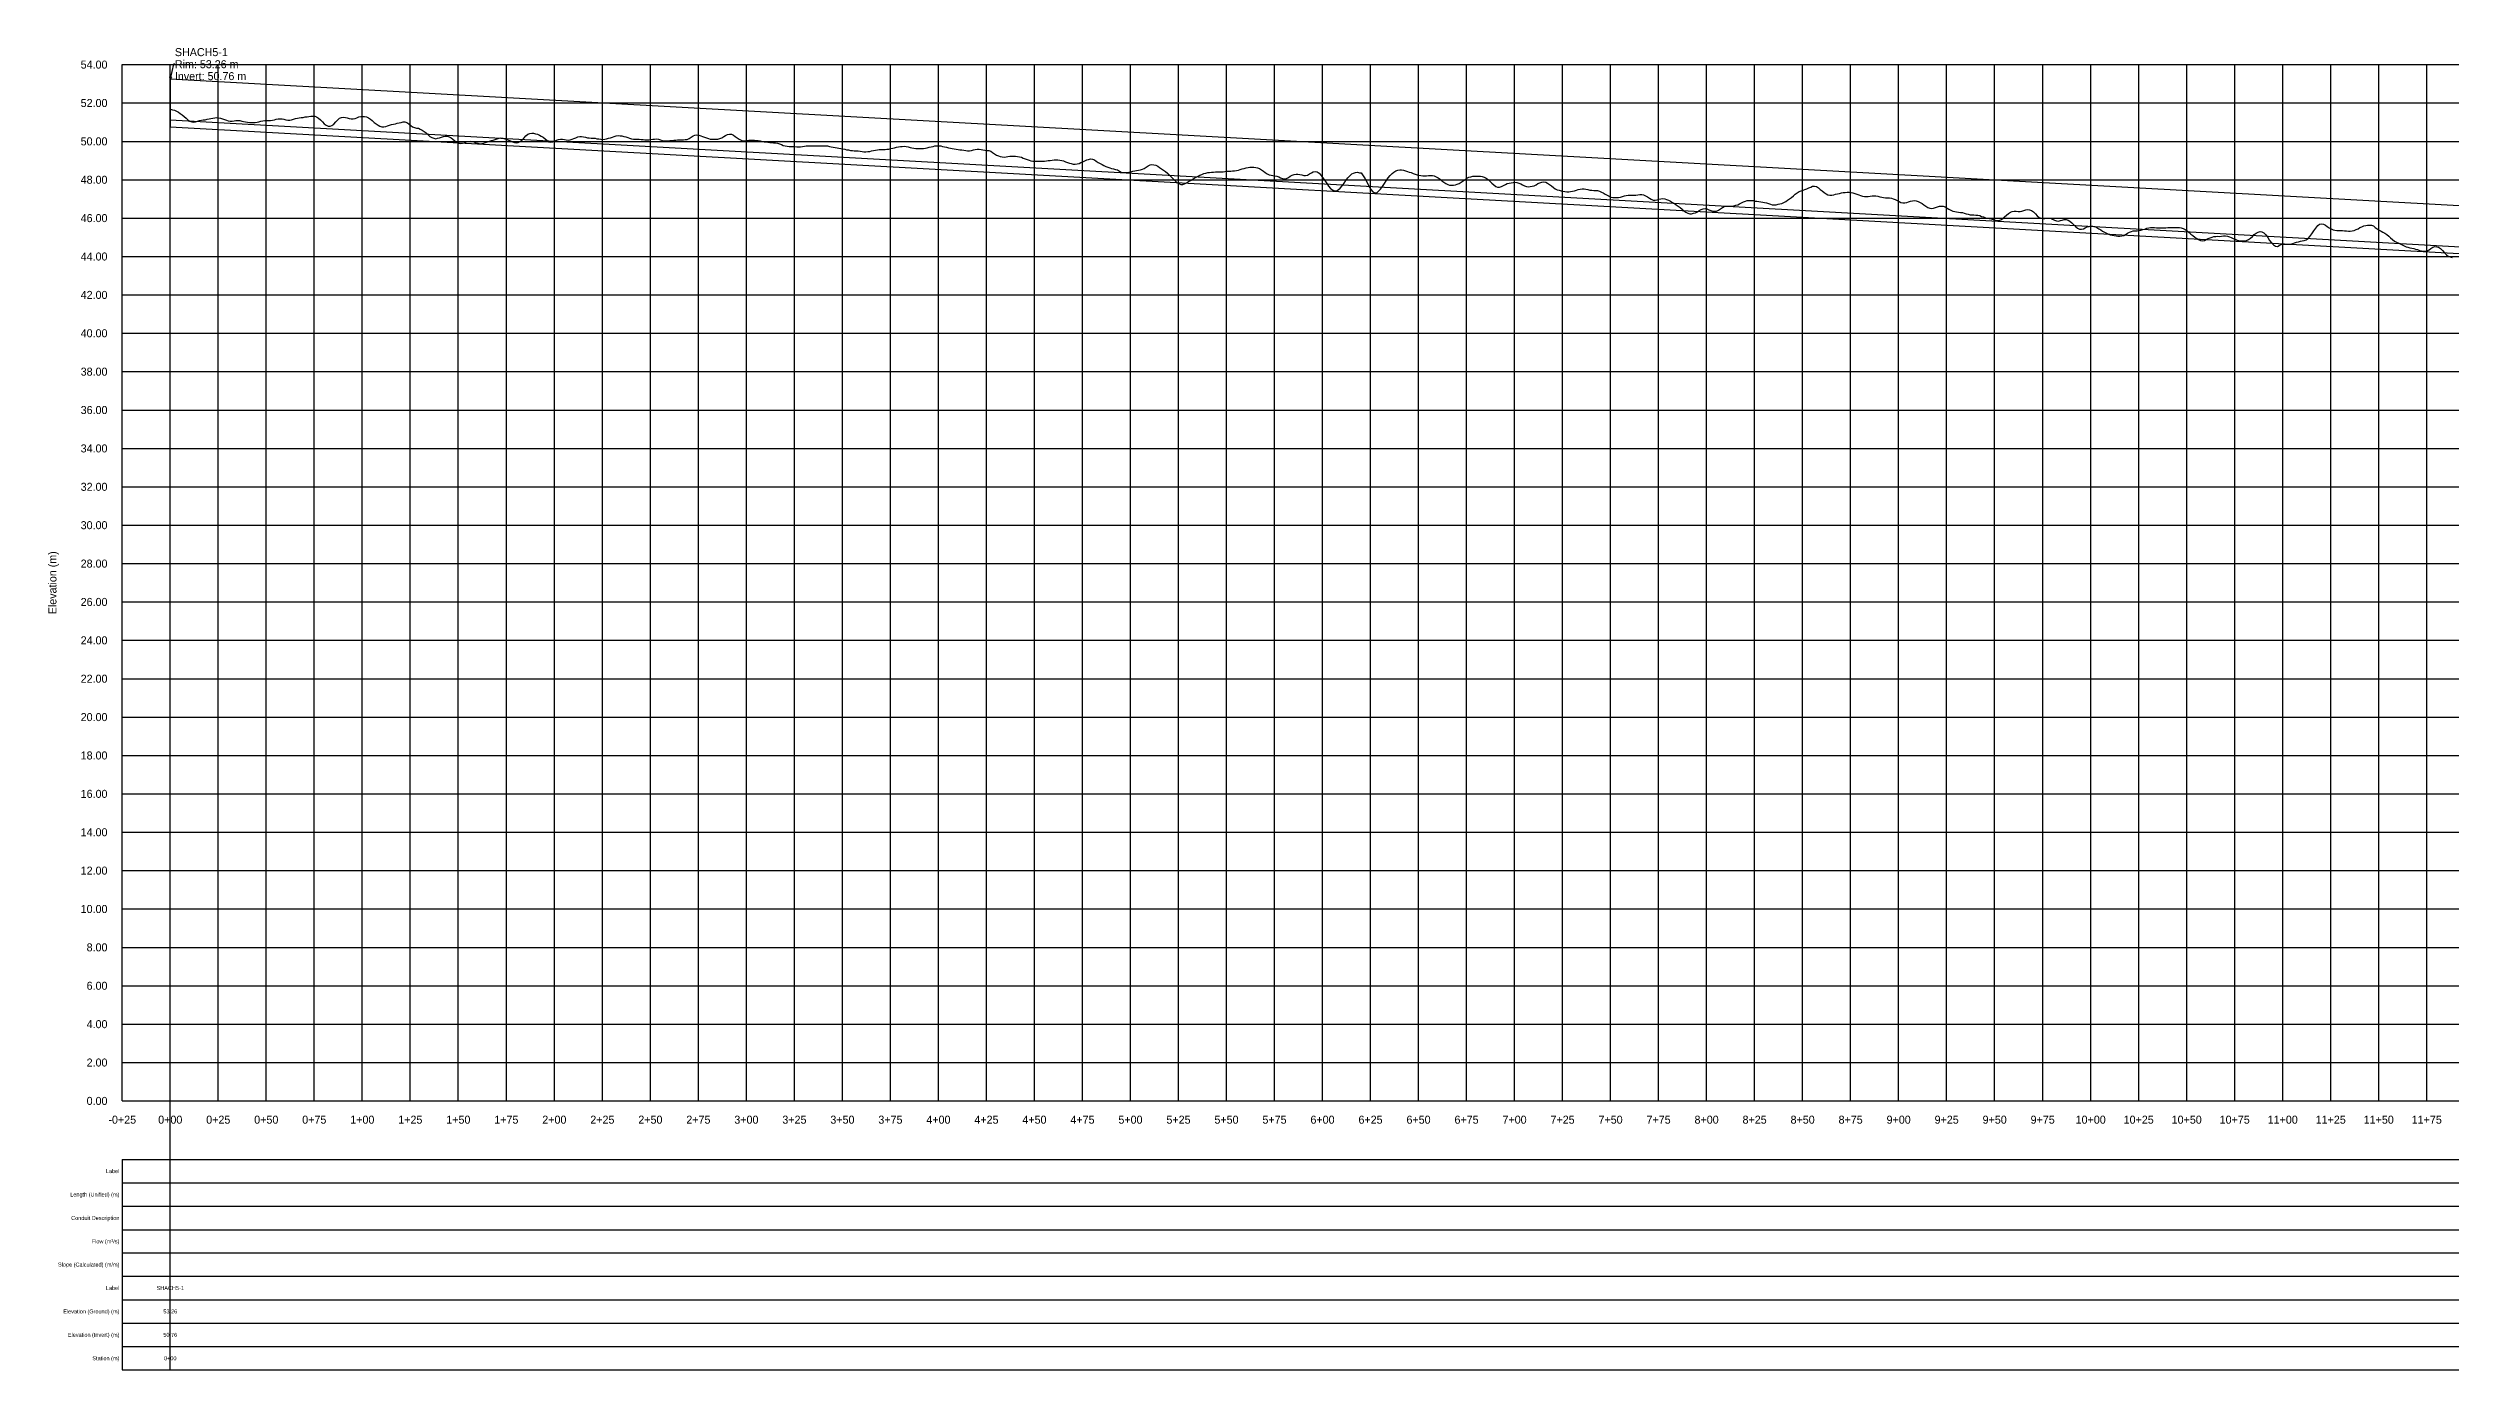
# Model space of a CAD drawing. Extents: x -64 to 9953, y -140 to 549.
# Drawn here: x -64 to 1188, y -140 to 549 of the extents above; entities that cross this region are included whole.
import ezdxf
from ezdxf.enums import TextEntityAlignment as Align

# ---------------------------------------------------------------- set-up
doc = ezdxf.new("R2010")
doc.units = 0
for name, color, linetype in [('Annotation', 7, 'Continuous'), ('Annotation_Table', 254, 'Continuous'), ('Crown', 7, 'Continuous'), ('Grid', 254, 'Continuous'), ('Grid_Text', 7, 'Continuous'), ('Ground_Elevation', 3, 'Continuous'), ('Hydraulic_Grade', 5, 'Continuous'), ('Invert', 7, 'Continuous'), ('Structure', 7, 'Continuous')]:
    doc.layers.add(name, color=color, linetype=linetype)

msp = doc.modelspace()

# ---------------------------------------------------------------- linework, layer by layer
at = {"layer": 'Annotation', "color": 0}
msp.add_lwpolyline([(2.4, 540.2), (1.7, 540.2), (0, 532.6)], dxfattribs=at)
msp.add_lwpolyline([(0, 532.6), (-0.2, 533.6), (0.6, 533.4)], close=True, dxfattribs=at)
at = {"layer": 'Annotation_Table', "color": 254}
for points in [[(0, -140.2), (0, 540)], [(-25, -30.5), (9925, -30.5)], [(-25, -30.5), (-25, -140.2)], [(-25, -42.7), (9925, -42.7)], [(-25, -54.9), (9925, -54.9)], [(-25, -67.1), (9925, -67.1)], [(-25, -79.2), (9925, -79.2)], [(-25, -91.4), (9925, -91.4)], [(-25, -103.6), (9925, -103.6)], [(-25, -115.8), (9925, -115.8)], [(-25, -128), (9925, -128)], [(-25, -140.2), (9925, -140.2)]]:
    msp.add_lwpolyline(points, dxfattribs=at)
at = {"layer": 'Crown', "color": 0}
for points in [[(0, 532.6), (0, 532.6)], [(0, 532.6), (4767.6, 268.5)]]:
    msp.add_lwpolyline(points, dxfattribs=at)
at = {"layer": 'Grid', "color": 254}
for points in [[(-25, 540), (9925, 540)], [(-25, 0), (-25, 540)], [(0, 0), (0, 540)], [(25, 0), (25, 540)], [(50, 0), (50, 540)], [(75, 0), (75, 540)], [(100, 0), (100, 540)], [(125, 0), (125, 540)], [(150, 0), (150, 540)], [(175, 0), (175, 540)], [(200, 0), (200, 540)], [(225, 0), (225, 540)], [(250, 0), (250, 540)], [(275, 0), (275, 540)], [(300, 0), (300, 540)], [(325, 0), (325, 540)], [(350, 0), (350, 540)], [(375, 0), (375, 540)], [(400, 0), (400, 540)], [(425, 0), (425, 540)], [(450, 0), (450, 540)], [(475, 0), (475, 540)], [(500, 0), (500, 540)], [(525, 0), (525, 540)], [(550, 0), (550, 540)], [(575, 0), (575, 540)], [(600, 0), (600, 540)], [(625, 0), (625, 540)], [(650, 0), (650, 540)], [(675, 0), (675, 540)], [(700, 0), (700, 540)], [(725, 0), (725, 540)], [(750, 0), (750, 540)], [(775, 0), (775, 540)], [(800, 0), (800, 540)], [(825, 0), (825, 540)], [(850, 0), (850, 540)], [(875, 0), (875, 540)], [(900, 0), (900, 540)], [(925, 0), (925, 540)], [(950, 0), (950, 540)], [(975, 0), (975, 540)], [(1000, 0), (1000, 540)], [(1025, 0), (1025, 540)], [(1050, 0), (1050, 540)], [(1075, 0), (1075, 540)], [(1100, 0), (1100, 540)], [(1125, 0), (1125, 540)], [(1150, 0), (1150, 540)], [(1175, 0), (1175, 540)], [(-25, 520), (9925, 520)], [(-25, 500), (9925, 500)], [(-25, 480), (9925, 480)], [(-25, 460), (9925, 460)], [(-25, 440), (9925, 440)], [(-25, 420), (9925, 420)], [(-25, 400), (9925, 400)], [(-25, 380), (9925, 380)], [(-25, 360), (9925, 360)], [(-25, 340), (9925, 340)], [(-25, 320), (9925, 320)], [(-25, 300), (9925, 300)], [(-25, 280), (9925, 280)], [(-25, 260), (9925, 260)], [(-25, 240), (9925, 240)], [(-25, 220), (9925, 220)], [(-25, 200), (9925, 200)], [(-25, 180), (9925, 180)], [(-25, 160), (9925, 160)], [(-25, 140), (9925, 140)], [(-25, 120), (9925, 120)], [(-25, 100), (9925, 100)], [(-25, 80), (9925, 80)], [(-25, 60), (9925, 60)], [(-25, 40), (9925, 40)], [(-25, 20), (9925, 20)], [(-25, 0), (9925, 0)]]:
    msp.add_lwpolyline(points, dxfattribs=at)
at = {"layer": 'Ground_Elevation', "color": 3}
msp.add_lwpolyline([(0.2, 516.7), (1.2, 516.5), (2.2, 516.2), (3.2, 515.8), (4.2, 515.2), (5.2, 514.6), (6.2, 513.8), (7.2, 512.9), (8.2, 512), (9.2, 511.2), (10.2, 510.5), (11.2, 510.1), (12.2, 510), (13.2, 510.2), (14.2, 510.5), (15.2, 510.8), (16.2, 511), (17.2, 511.2), (18.2, 511.3), (19.2, 511.5), (20.2, 511.7), (21.2, 511.9), (22.2, 512.1), (23.2, 512.3), (24.2, 512.4), (25.2, 512.3), (26.2, 512.1), (27.2, 511.8), (28.2, 511.4), (29.2, 511), (30.2, 510.7), (31.2, 510.5), (32.2, 510.6), (33.2, 510.7), (34.2, 510.9), (35.2, 510.9), (36.2, 510.9), (37.2, 510.6), (38.2, 510.4), (39.2, 510.2), (40.2, 510), (41.2, 509.9), (42.2, 509.8), (43.2, 509.8), (44.2, 509.8), (45.2, 510), (46.2, 510.2), (47.2, 510.5), (48.2, 510.7), (49.2, 510.8), (50.2, 510.8), (51.2, 510.8), (52.2, 510.9), (53.2, 511.1), (54.2, 511.3), (55.2, 511.6), (56.2, 511.7), (57.2, 511.8), (58.2, 511.7), (59.2, 511.5), (60.2, 511.3), (61.2, 511.1), (62.2, 511.1), (63.2, 511.3), (64.2, 511.6), (65.2, 511.9), (66.2, 512.1), (67.2, 512.2), (68.2, 512.4), (69.2, 512.5), (70.2, 512.7), (71.2, 512.8), (72.2, 513), (73.2, 513.2), (74.2, 513.2), (75.2, 513.1), (76.2, 512.7), (77.2, 512.1), (78.2, 511.2), (79.2, 510.2), (80.2, 509.2), (81.2, 508.4), (82.2, 508), (83.2, 507.9), (84.2, 508.2), (85.2, 509), (86.2, 510.1), (87.2, 511.2), (88.2, 512), (89.2, 512.5), (90.2, 512.6), (91.2, 512.5), (92.2, 512.2), (93.2, 511.9), (94.2, 511.7), (95.2, 511.7), (96.2, 511.9), (97.2, 512.3), (98.2, 512.7), (99.2, 512.9), (100.2, 513), (101.2, 512.9), (102.2, 512.7), (103.2, 512.3), (104.2, 511.6), (105.2, 510.8), (106.2, 509.9), (107.2, 509.2), (108.2, 508.5), (109.2, 507.9), (110.2, 507.6), (111.2, 507.6), (112.2, 507.8), (113.2, 508.1), (114.2, 508.4), (115.2, 508.7), (116.2, 509), (117.2, 509.2), (118.2, 509.4), (119.2, 509.6), (120.2, 509.9), (121.2, 510.1), (122.2, 510.1), (123.2, 509.8), (124.2, 509.1), (125.2, 508.3), (126.2, 507.6), (127.2, 507.2), (128.2, 506.9), (129.2, 506.8), (130.2, 506.4), (131.2, 505.9), (132.2, 505.2), (133.2, 504.4), (134.2, 503.5), (135.2, 502.6), (136.2, 502), (137.2, 501.6), (138.2, 501.4), (139.2, 501.6), (140.2, 501.8), (141.2, 502.2), (142.2, 502.5), (143.2, 502.7), (144.2, 502.7), (145.2, 502.4), (146.2, 501.8), (147.2, 501.1), (148.2, 500.3), (149.2, 499.6), (150.2, 499.1), (151.2, 498.8), (152.2, 499), (153.2, 499.3), (154.2, 499.7), (155.2, 499.9), (156.2, 500.1), (157.2, 500), (158.2, 499.7), (159.2, 499.3), (160.2, 499), (161.2, 498.7), (162.2, 498.8), (163.2, 499), (164.2, 499.4), (165.2, 499.8), (166.2, 500.1), (167.2, 500.4), (168.2, 500.7), (169.2, 501), (170.2, 501.4), (171.2, 501.7), (172.2, 501.8), (173.2, 501.6), (174.2, 501.4), (175.2, 501), (176.2, 500.7), (177.2, 500.3), (178.2, 499.8), (179.2, 499.4), (180.2, 499.2), (181.2, 499.4), (182.2, 499.9), (183.2, 500.8), (184.2, 501.8), (185.2, 502.9), (186.2, 503.7), (187.2, 504.1), (188.2, 504.2), (189.2, 504.2), (190.2, 504), (191.2, 503.8), (192.2, 503.3), (193.2, 502.7), (194.2, 502.1), (195.2, 501.3), (196.2, 500.5), (197.2, 499.8), (198.2, 499.6), (199.2, 499.7), (200.2, 500.1), (201.2, 500.6), (202.2, 501), (203.2, 501.2), (204.2, 501.2), (205.2, 501), (206.2, 500.8), (207.2, 500.7), (208.2, 500.8), (209.2, 501.1), (210.2, 501.5), (211.2, 501.9), (212.2, 502.4), (213.2, 502.6), (214.2, 502.6), (215.2, 502.4), (216.2, 502.1), (217.2, 501.9), (218.2, 501.8), (219.2, 501.7), (220.2, 501.7), (221.2, 501.6), (222.2, 501.4), (223.2, 501.3), (224.2, 501.1), (225.2, 501), (226.2, 501.1), (227.2, 501.3), (228.2, 501.6), (229.2, 501.9), (230.2, 502.2), (231.2, 502.6), (232.2, 502.8), (233.2, 503), (234.2, 502.9), (235.2, 502.8), (236.2, 502.6), (237.2, 502.4), (238.2, 502), (239.2, 501.7), (240.2, 501.4), (241.2, 501.2), (242.2, 501.2), (243.2, 501.1), (244.2, 501.1), (245.2, 501), (246.2, 500.9), (247.2, 500.8), (248.2, 500.8), (249.2, 500.8), (250.2, 500.9), (251.2, 501.1), (252.2, 501.2), (253.2, 501.3), (254.2, 501.1), (255.2, 500.8), (256.2, 500.5), (257.2, 500.2), (258.2, 500.2), (259.2, 500.2), (260.2, 500.4), (261.2, 500.5), (262.2, 500.6), (263.2, 500.7), (264.2, 500.8), (265.2, 500.8), (266.2, 500.8), (267.2, 500.8), (268.2, 500.9), (269.2, 501), (270.2, 501.5), (271.2, 502.1), (272.2, 502.8), (273.2, 503.2), (274.2, 503.4), (275.2, 503.3), (276.2, 502.9), (277.2, 502.5), (278.2, 502.1), (279.2, 501.8), (280.2, 501.5), (281.2, 501.2), (282.2, 501.1), (283.2, 501.1), (284.2, 501.2), (285.2, 501.2), (286.2, 501.5), (287.2, 501.9), (288.2, 502.5), (289.2, 503.1), (290.2, 503.5), (291.2, 503.8), (292.2, 503.7), (293.2, 503.2), (294.2, 502.5), (295.2, 501.8), (296.2, 501.1), (297.2, 500.6), (298.2, 500.3), (299.2, 500.3), (300.2, 500.5), (301.2, 500.7), (302.2, 500.7), (303.2, 500.7), (304.2, 500.6), (305.2, 500.5), (306.2, 500.4), (307.2, 500.2), (308.2, 500), (309.2, 499.8), (310.2, 499.7), (311.2, 499.5), (312.2, 499.4), (313.2, 499.4), (314.2, 499.3), (315.2, 499.3), (316.2, 499.1), (317.2, 498.7), (318.2, 498.3), (319.2, 497.9), (320.2, 497.6), (321.2, 497.5), (322.2, 497.3), (323.2, 497.3), (324.2, 497.3), (325.2, 497.3), (326.2, 497.2), (327.2, 497.2), (328.2, 497.2), (329.2, 497.3), (330.2, 497.5), (331.2, 497.6), (332.2, 497.6), (333.2, 497.6), (334.2, 497.6), (335.2, 497.6), (336.2, 497.7), (337.2, 497.7), (338.2, 497.7), (339.2, 497.7), (340.2, 497.7), (341.2, 497.6), (342.2, 497.6), (343.2, 497.4), (344.2, 497.2), (345.2, 497), (346.2, 496.8), (347.2, 496.7), (348.2, 496.5), (349.2, 496.3), (350.2, 496.1), (351.2, 495.9), (352.2, 495.6), (353.2, 495.5), (354.2, 495.3), (355.2, 495.2), (356.2, 495.1), (357.2, 495.1), (358.2, 495), (359.2, 494.9), (360.2, 494.7), (361.2, 494.6), (362.2, 494.6), (363.2, 494.7), (364.2, 494.8), (365.2, 495), (366.2, 495.2), (367.2, 495.4), (368.2, 495.6), (369.2, 495.7), (370.2, 495.8), (371.2, 495.8), (372.2, 495.8), (373.2, 495.9), (374.2, 496), (375.2, 496.2), (376.2, 496.4), (377.2, 496.6), (378.2, 496.9), (379.2, 497.1), (380.2, 497.3), (381.2, 497.4), (382.2, 497.5), (383.2, 497.4), (384.2, 497.1), (385.2, 496.8), (386.2, 496.6), (387.2, 496.5), (388.2, 496.3), (389.2, 496.2), (390.2, 496.2), (391.2, 496.2), (392.2, 496.3), (393.2, 496.4), (394.2, 496.6), (395.2, 496.9), (396.2, 497.2), (397.2, 497.4), (398.2, 497.6), (399.2, 497.7), (400.2, 497.7), (401.2, 497.6), (402.2, 497.4), (403.2, 497.2), (404.2, 496.9), (405.2, 496.6), (406.2, 496.4), (407.2, 496.3), (408.2, 496.1), (409.2, 495.9), (410.2, 495.7), (411.2, 495.6), (412.2, 495.5), (413.2, 495.4), (414.2, 495.2), (415.2, 495.1), (416.2, 495.1), (417.2, 495.3), (418.2, 495.6), (419.2, 495.8), (420.2, 495.9), (421.2, 495.9), (422.2, 495.8), (423.2, 495.6), (424.2, 495.4), (425.2, 495.3), (426.2, 495.3), (427.2, 494.9), (428.2, 494.2), (429.2, 493.5), (430.2, 492.8), (431.2, 492.4), (432.2, 492.1), (433.2, 492), (434.2, 491.8), (435.2, 491.9), (436.2, 492.1), (437.2, 492.3), (438.2, 492.3), (439.2, 492.3), (440.2, 492.2), (441.2, 492.1), (442.2, 491.9), (443.2, 491.7), (444.2, 491.3), (445.2, 490.9), (446.2, 490.5), (447.2, 490.2), (448.2, 489.9), (449.2, 489.7), (450.2, 489.6), (451.2, 489.7), (452.2, 489.7), (453.2, 489.7), (454.2, 489.7), (455.2, 489.7), (456.2, 489.8), (457.2, 490), (458.2, 490.1), (459.2, 490.2), (460.2, 490.3), (461.2, 490.4), (462.2, 490.4), (463.2, 490.2), (464.2, 490), (465.2, 489.8), (466.2, 489.4), (467.2, 489), (468.2, 488.7), (469.2, 488.4), (470.2, 488.2), (471.2, 488.2), (472.2, 488.3), (473.2, 488.5), (474.2, 488.9), (475.2, 489.4), (476.2, 489.9), (477.2, 490.3), (478.2, 490.6), (479.2, 490.9), (480.2, 490.8), (481.2, 490.3), (482.2, 489.7), (483.2, 489), (484.2, 488.4), (485.2, 487.9), (486.2, 487.4), (487.2, 486.9), (488.2, 486.5), (489.2, 486.2), (490.2, 485.9), (491.2, 485.6), (492.2, 485.4), (493.2, 485.1), (494.2, 484.5), (495.2, 484), (496.2, 483.7), (497.2, 483.7), (498.2, 483.8), (499.2, 484), (500.2, 484.2), (501.2, 484.4), (502.2, 484.7), (503.2, 484.9), (504.2, 485), (505.2, 485.1), (506.2, 485.5), (507.2, 485.9), (508.2, 486.6), (509.2, 487.2), (510.2, 487.7), (511.2, 487.9), (512.2, 487.8), (513.2, 487.6), (514.2, 487), (515.2, 486.4), (516.2, 485.7), (517.2, 485), (518.2, 484.3), (519.2, 483.5), (520.2, 482.6), (521.2, 481.5), (522.2, 480.5), (523.2, 479.5), (524.2, 478.6), (525.2, 478), (526.2, 477.6), (527.2, 477.6), (528.2, 477.9), (529.2, 478.4), (530.2, 479), (531.2, 479.6), (532.2, 480.2), (533.2, 480.8), (534.2, 481.3), (535.2, 481.8), (536.2, 482.3), (537.2, 482.8), (538.2, 483.2), (539.2, 483.5), (540.2, 483.7), (541.2, 483.8), (542.2, 483.9), (543.2, 484), (544.2, 484.1), (545.2, 484.1), (546.2, 484.1), (547.2, 484.2), (548.2, 484.2), (549.2, 484.3), (550.2, 484.4), (551.2, 484.4), (552.2, 484.5), (553.2, 484.6), (554.2, 484.7), (555.2, 484.9), (556.2, 485), (557.2, 485.3), (558.2, 485.6), (559.2, 485.9), (560.2, 486.2), (561.2, 486.4), (562.2, 486.5), (563.2, 486.6), (564.2, 486.6), (565.2, 486.4), (566.2, 486.2), (567.2, 485.8), (568.2, 485.2), (569.2, 484.4), (570.2, 483.7), (571.2, 483), (572.2, 482.6), (573.2, 482.3), (574.2, 482.2), (575.2, 482), (576.2, 481.8), (577.2, 481.5), (578.2, 481), (579.2, 480.6), (580.2, 480.4), (581.2, 480.6), (582.2, 481.1), (583.2, 481.8), (584.2, 482.4), (585.2, 482.8), (586.2, 482.9), (587.2, 482.9), (588.2, 482.7), (589.2, 482.5), (590.2, 482.2), (591.2, 482.2), (592.2, 482.4), (593.2, 483), (594.2, 483.6), (595.2, 484.1), (596.2, 484.3), (597.2, 484.1), (598.2, 483.4), (599.2, 482.3), (600.2, 481), (601.2, 479.6), (602.2, 478.1), (603.2, 476.7), (604.2, 475.5), (605.2, 474.7), (606.2, 474.3), (607.2, 474.3), (608.2, 474.8), (609.2, 475.6), (610.2, 476.8), (611.2, 478.2), (612.2, 479.6), (613.2, 481), (614.2, 482.1), (615.2, 483), (616.2, 483.5), (617.2, 483.8), (618.2, 483.9), (619.2, 483.6), (620.2, 483.6), (621.2, 482), (622.2, 480.4), (623.2, 478.5), (624.2, 476.6), (625.2, 474.9), (626.2, 473.7), (627.2, 473.1), (628.2, 473.2), (629.2, 474), (630.2, 475.1), (631.2, 476.5), (632.2, 478), (633.2, 479.5), (634.2, 481), (635.2, 482.2), (636.2, 483.3), (637.2, 484), (638.2, 484.6), (639.2, 485), (640.2, 485.2), (641.2, 485.2), (642.2, 485), (643.2, 484.7), (644.2, 484.3), (645.2, 484), (646.2, 483.7), (647.2, 483.3), (648.2, 482.9), (649.2, 482.6), (650.2, 482.4), (651.2, 482.2), (652.2, 482.1), (653.2, 482.1), (654.2, 482.1), (655.2, 482.2), (656.2, 482.2), (657.2, 482.2), (658.2, 482), (659.2, 481.6), (660.2, 481), (661.2, 480.3), (662.2, 479.5), (663.2, 478.7), (664.2, 478), (665.2, 477.5), (666.2, 477.2), (667.2, 477.1), (668.2, 477.1), (669.2, 477.3), (670.2, 477.7), (671.2, 478.1), (672.2, 478.7), (673.2, 479.4), (674.2, 480.2), (675.2, 480.9), (676.2, 481.4), (677.2, 481.6), (678.2, 481.8), (679.2, 481.9), (680.2, 481.9), (681.2, 481.9), (682.2, 481.9), (683.2, 481.7), (684.2, 481.4), (685.2, 480.9), (686.2, 480.2), (687.2, 479.3), (688.2, 478.3), (689.2, 477.3), (690.2, 476.5), (691.2, 476.1), (692.2, 476.1), (693.2, 476.4), (694.2, 477), (695.2, 477.5), (696.2, 478), (697.2, 478.2), (698.2, 478.4), (699.2, 478.6), (700.2, 478.7), (701.2, 478.6), (702.2, 478.3), (703.2, 477.9), (704.2, 477.4), (705.2, 476.9), (706.2, 476.5), (707.2, 476.3), (708.2, 476.4), (709.2, 476.6), (710.2, 476.9), (711.2, 477.4), (712.2, 478), (713.2, 478.4), (714.2, 478.8), (715.2, 478.9), (716.2, 478.7), (717.2, 478.2), (718.2, 477.5), (719.2, 476.8), (720.2, 476), (721.2, 475.3), (722.2, 474.8), (723.2, 474.5), (724.2, 474.2), (725.2, 474), (726.2, 473.8), (727.2, 473.7), (728.2, 473.7), (729.2, 473.8), (730.2, 474), (731.2, 474.3), (732.2, 474.6), (733.2, 474.9), (734.2, 475.1), (735.2, 475.2), (736.2, 475.2), (737.2, 475.1), (738.2, 474.9), (739.2, 474.6), (740.2, 474.5), (741.2, 474.4), (742.2, 474.4), (743.2, 474.4), (744.2, 474.1), (745.2, 473.6), (746.2, 473.1), (747.2, 472.5), (748.2, 472), (749.2, 471.5), (750.2, 471), (751.2, 470.8), (752.2, 470.7), (753.2, 470.7), (754.2, 470.8), (755.2, 471), (756.2, 471.3), (757.2, 471.6), (758.2, 471.8), (759.2, 471.9), (760.2, 471.9), (761.2, 471.9), (762.2, 472), (763.2, 472), (764.2, 472.2), (765.2, 472.3), (766.2, 472.3), (767.2, 472.1), (768.2, 471.7), (769.2, 471.1), (770.2, 470.4), (771.2, 469.8), (772.2, 469.4), (773.2, 469.4), (774.2, 469.5), (775.2, 469.9), (776.2, 470.1), (777.2, 470.2), (778.2, 470.1), (779.2, 469.7), (780.2, 469.3), (781.2, 468.8), (782.2, 468.2), (783.2, 467.6), (784.2, 467), (785.2, 466.3), (786.2, 465.5), (787.2, 464.7), (788.2, 463.8), (789.2, 463.1), (790.2, 462.5), (791.2, 462.3), (792.2, 462.3), (793.2, 462.5), (794.2, 462.8), (795.2, 463.3), (796.2, 463.9), (797.2, 464.5), (798.2, 464.9), (799.2, 465), (800.2, 464.8), (801.2, 464.4), (802.2, 463.9), (803.2, 463.6), (804.2, 463.6), (805.2, 463.7), (806.2, 464.2), (807.2, 464.9), (808.2, 465.6), (809.2, 466.1), (810.2, 466.3), (811.2, 466.3), (812.2, 466.3), (813.2, 466.3), (814.2, 466.4), (815.2, 466.7), (816.2, 467), (817.2, 467.5), (818.2, 468), (819.2, 468.5), (820.2, 468.9), (821.2, 469.2), (822.2, 469.2), (823.2, 469.2), (824.2, 469.1), (825.2, 468.9), (826.2, 468.8), (827.2, 468.7), (828.2, 468.5), (829.2, 468.4), (830.2, 468.2), (831.2, 467.9), (832.2, 467.6), (833.2, 467.3), (834.2, 467), (835.2, 466.9), (836.2, 467), (837.2, 467.2), (838.2, 467.4), (839.2, 467.7), (840.2, 468.1), (841.2, 468.6), (842.2, 469.3), (843.2, 470), (844.2, 470.8), (845.2, 471.6), (846.2, 472.4), (847.2, 473.1), (848.2, 473.8), (849.2, 474.2), (850.2, 474.6), (851.2, 474.9), (852.2, 475.3), (853.2, 475.7), (854.2, 476.2), (855.2, 476.6), (856.2, 476.7), (857.2, 476.4), (858.2, 475.8), (859.2, 475), (860.2, 474.2), (861.2, 473.4), (862.2, 472.7), (863.2, 472.2), (864.2, 472), (865.2, 472), (866.2, 472.1), (867.2, 472.4), (868.2, 472.6), (869.2, 472.8), (870.2, 473.1), (871.2, 473.3), (872.2, 473.4), (873.2, 473.5), (874.2, 473.5), (875.2, 473.4), (876.2, 473.2), (877.2, 472.9), (878.2, 472.5), (879.2, 472.2), (880.2, 471.8), (881.2, 471.5), (882.2, 471.3), (883.2, 471.3), (884.2, 471.3), (885.2, 471.5), (886.2, 471.6), (887.2, 471.6), (888.2, 471.6), (889.2, 471.4), (890.2, 471.1), (891.2, 470.9), (892.2, 470.7), (893.2, 470.6), (894.2, 470.6), (895.2, 470.5), (896.2, 470.4), (897.2, 470.1), (898.2, 469.7), (899.2, 469.1), (900.2, 468.6), (901.2, 468.2), (902.2, 468), (903.2, 468), (904.2, 468.2), (905.2, 468.5), (906.2, 468.8), (907.2, 469), (908.2, 469.1), (909.2, 469), (910.2, 468.7), (911.2, 468.2), (912.2, 467.6), (913.2, 466.9), (914.2, 466.2), (915.2, 465.6), (916.2, 465.2), (917.2, 465), (918.2, 465.2), (919.2, 465.5), (920.2, 465.9), (921.2, 466.2), (922.2, 466.3), (923.2, 466.2), (924.2, 465.8), (925.2, 465.2), (926.2, 464.7), (927.2, 464.1), (928.2, 463.7), (929.2, 463.4), (930.2, 463.2), (931.2, 463.1), (932.2, 463), (933.2, 462.9), (934.2, 462.6), (935.2, 462.3), (936.2, 462), (937.2, 461.8), (938.2, 461.7), (939.2, 461.7), (940.2, 461.6), (941.2, 461.5), (942.2, 461.3), (943.2, 460.9), (944.2, 460.6), (945.2, 460.2), (946.2, 459.9), (947.2, 459.8), (948.2, 459.6), (949.2, 459.3), (950.2, 459), (951.2, 458.7), (952.2, 458.7), (953.2, 459.1), (954.2, 459.8), (955.2, 460.7), (956.2, 461.6), (957.2, 462.4), (958.2, 463.1), (959.2, 463.5), (960.2, 463.6), (961.2, 463.6), (962.2, 463.5), (963.2, 463.5), (964.2, 463.7), (965.2, 464), (966.2, 464.3), (967.2, 464.5), (968.2, 464.4), (969.2, 464), (970.2, 463.2), (971.2, 462.2), (972.2, 461.2), (973.2, 460.4), (974.2, 460), (975.2, 459.8), (976.2, 459.8), (977.2, 459.9), (978.2, 460), (979.2, 459.9), (980.2, 459.5), (981.2, 459), (982.2, 458.6), (983.2, 458.5), (984.2, 458.7), (985.2, 459), (986.2, 459.2), (987.2, 459.3), (988.2, 459), (989.2, 458.4), (990.2, 457.6), (991.2, 456.5), (992.2, 455.5), (993.2, 454.7), (994.2, 454.3), (995.2, 454.3), (996.2, 454.5), (997.2, 454.9), (998.2, 455.4), (999.2, 455.7), (1000.2, 455.9), (1001.2, 455.8), (1002.2, 455.6), (1003.2, 455.2), (1004.2, 454.5), (1005.2, 453.9), (1006.2, 453.2), (1007.2, 452.6), (1008.2, 452.1), (1009.2, 451.6), (1010.2, 451.3), (1011.2, 451.2), (1012.2, 451), (1013.2, 450.8), (1014.2, 450.6), (1015.2, 450.6), (1016.2, 450.7), (1017.2, 451), (1018.2, 451.5), (1019.2, 452.1), (1020.2, 452.7), (1021.2, 453.1), (1022.2, 453.3), (1023.2, 453.4), (1024.2, 453.4), (1025.2, 453.5), (1026.2, 453.7), (1027.2, 454), (1028.2, 454.3), (1029.2, 454.7), (1030.2, 454.9), (1031.2, 455.1), (1032.2, 455.1), (1033.2, 455.1), (1034.2, 455), (1035.2, 455), (1036.2, 454.9), (1037.2, 454.9), (1038.2, 455), (1039.2, 455), (1040.2, 455.1), (1041.2, 455.1), (1042.2, 455.1), (1043.2, 455.1), (1044.2, 455.2), (1045.2, 455.2), (1046.2, 455.2), (1047.2, 455), (1048.2, 454.6), (1049.2, 454), (1050.2, 453.3), (1051.2, 452.5), (1052.2, 451.7), (1053.2, 450.9), (1054.2, 450.1), (1055.2, 449.4), (1056.2, 448.8), (1057.2, 448.4), (1058.2, 448.2), (1059.2, 448.4), (1060.2, 448.8), (1061.2, 449.4), (1062.2, 449.8), (1063.2, 450.1), (1064.2, 450.4), (1065.2, 450.5), (1066.2, 450.6), (1067.2, 450.5), (1068.2, 450.6), (1069.2, 450.7), (1070.2, 450.7), (1071.2, 450.6), (1072.2, 450.3), (1073.2, 449.9), (1074.2, 449.4), (1075.2, 449), (1076.2, 448.6), (1077.2, 448.4), (1078.2, 448.2), (1079.2, 448.1), (1080.2, 448.1), (1081.2, 448.4), (1082.2, 448.9), (1083.2, 449.6), (1084.2, 450.5), (1085.2, 451.4), (1086.2, 452.2), (1087.2, 452.7), (1088.2, 453), (1089.2, 452.8), (1090.2, 452.3), (1091.2, 451.3), (1092.2, 449.9), (1093.2, 448.4), (1094.2, 447.1), (1095.2, 446), (1096.2, 445.4), (1097.2, 445.3), (1098.2, 445.7), (1099.2, 446.2), (1100.2, 446.5), (1101.2, 446.5), (1102.2, 446.5), (1103.2, 446.4), (1104.2, 446.5), (1105.2, 446.8), (1106.2, 447.1), (1107.2, 447.4), (1108.2, 447.7), (1109.2, 448), (1110.2, 448.2), (1111.2, 448.4), (1112.2, 448.7), (1113.2, 449.4), (1114.2, 450.4), (1115.2, 451.8), (1116.2, 453.4), (1117.2, 454.8), (1118.2, 456.1), (1119.2, 456.8), (1120.2, 457.1), (1121.2, 456.8), (1122.2, 456.3), (1123.2, 455.6), (1124.2, 455), (1125.2, 454.4), (1126.2, 453.9), (1127.2, 453.7), (1128.2, 453.5), (1129.2, 453.5), (1130.2, 453.5), (1131.2, 453.5), (1132.2, 453.4), (1133.2, 453.4), (1134.2, 453.2), (1135.2, 453.2), (1136.2, 453.3), (1137.2, 453.6), (1138.2, 454), (1139.2, 454.5), (1140.2, 455.1), (1141.2, 455.5), (1142.2, 455.9), (1143.2, 456.2), (1144.2, 456.4), (1145.2, 456.4), (1146.2, 456.3), (1147.2, 455.9), (1148.2, 455.2), (1149.2, 454.4), (1150.2, 453.7), (1151.2, 453.2), (1152.2, 452.7), (1153.2, 452.2), (1154.2, 451.4), (1155.2, 450.6), (1156.2, 449.7), (1157.2, 448.8), (1158.2, 448), (1159.2, 447.4), (1160.2, 447.1), (1161.2, 446.6), (1162.2, 446), (1163.2, 445.5), (1164.2, 445.1), (1165.2, 444.9), (1166.2, 444.6), (1167.2, 444.4), (1168.2, 444.1), (1169.2, 443.9), (1170.2, 443.6), (1171.2, 443.2), (1172.2, 442.9), (1173.2, 442.8), (1174.2, 442.8), (1175.2, 443), (1176.2, 443.5), (1177.2, 444.2), (1178.2, 444.8), (1179.2, 445.2), (1180.2, 445.1), (1181.2, 444.8), (1182.2, 444.1), (1183.2, 443.1), (1184.2, 441.9), (1185.2, 440.9), (1186.2, 440.1), (1187.2, 439.8), (1188.2, 439.5)], dxfattribs=at)
at = {"layer": 'Hydraulic_Grade', "color": 5}
msp.add_lwpolyline([(0, 511.2), (4767.6, 246.7)], dxfattribs=at)
at = {"layer": 'Invert', "color": 0}
for points in [[(0, 507.6), (0, 507.6)], [(0, 507.6), (4767.6, 243.5)]]:
    msp.add_lwpolyline(points, dxfattribs=at)
at = {"layer": 'Structure', "color": 0}
msp.add_lwpolyline([(0, 532.6), (0, 507.6)], dxfattribs=at)
msp.add_lwpolyline([(0, 532.6), (0, 507.6)], dxfattribs=at)

# ---------------------------------------------------------------- texts
at = {"layer": 'Annotation', "color": 0}
for s, height, p in [('SHACH5-1', 4.17, (2.4, 546.5)), ('Rim: 53.26 m', 4.167, (2.4, 540.2)), ('Invert: 50.76 m', 4.167, (2.4, 534))]:
    msp.add_text(s, height=height, dxfattribs=at).set_placement(p, align=Align.MIDDLE_LEFT)
at = {"layer": 'Annotation_Table', "color": 0}
for s, height, p in [('Label', 2.08, (-26.5, -36.6)), ('Length (Unified) (m)', 2.083, (-26.5, -48.8)), ('Conduit Description', 2.083, (-26.5, -61)), ('Flow (m³/s)', 2.083, (-26.5, -73.2)), ('Slope (Calculated) (m/m)', 2.083, (-26.5, -85.3)), ('Label', 2.08, (-26.5, -97.5)), ('Elevation (Ground) (m)', 2.083, (-26.5, -109.7)), ('Elevation (Invert) (m)', 2.083, (-26.5, -121.9)), ('Station (m)', 2.083, (-26.5, -134.1))]:
    msp.add_text(s, height=height, dxfattribs=at).set_placement(p, align=Align.MIDDLE_RIGHT)
for s, p in [('SHACH5-1', (0, -97.5)), ('53.26', (0, -109.7)), ('50.76', (0, -121.9)), ('0+00', (0, -134.1))]:
    msp.add_text(s, height=2.08, dxfattribs=at).set_placement(p, align=Align.MIDDLE_CENTER)
at = {"layer": 'Grid_Text', "color": 0}
for s, p in [('54.00', (-32.7, 540)), ('52.00', (-32.7, 520)), ('50.00', (-32.7, 500)), ('48.00', (-32.7, 480)), ('46.00', (-32.7, 460)), ('44.00', (-32.7, 440)), ('42.00', (-32.7, 420)), ('40.00', (-32.7, 400)), ('38.00', (-32.7, 380)), ('36.00', (-32.7, 360)), ('34.00', (-32.7, 340)), ('32.00', (-32.7, 320)), ('30.00', (-32.7, 300)), ('28.00', (-32.7, 280)), ('26.00', (-32.7, 260)), ('24.00', (-32.7, 240)), ('22.00', (-32.7, 220)), ('20.00', (-32.7, 200)), ('18.00', (-32.7, 180)), ('16.00', (-32.7, 160)), ('14.00', (-32.7, 140)), ('12.00', (-32.7, 120)), ('10.00', (-32.7, 100)), ('8.00', (-32.7, 80)), ('6.00', (-32.7, 60)), ('4.00', (-32.7, 40)), ('2.00', (-32.7, 20)), ('0.00', (-32.7, 0))]:
    msp.add_text(s, height=4.17, dxfattribs=at).set_placement(p, align=Align.MIDDLE_RIGHT)
msp.add_text('Elevation (m)', height=4.167, rotation=90, dxfattribs=at).set_placement((-58, 270), align=Align.BOTTOM_CENTER)
for s, p in [('-0+25', (-25, -7.7)), ('0+00', (0, -7.7)), ('0+25', (25, -7.7)), ('0+50', (50, -7.7)), ('0+75', (75, -7.7)), ('1+00', (100, -7.7)), ('1+25', (125, -7.7)), ('1+50', (150, -7.7)), ('1+75', (175, -7.7)), ('2+00', (200, -7.7)), ('2+25', (225, -7.7)), ('2+50', (250, -7.7)), ('2+75', (275, -7.7)), ('3+00', (300, -7.7)), ('3+25', (325, -7.7)), ('3+50', (350, -7.7)), ('3+75', (375, -7.7)), ('4+00', (400, -7.7)), ('4+25', (425, -7.7)), ('4+50', (450, -7.7)), ('4+75', (475, -7.7)), ('5+00', (500, -7.7)), ('5+25', (525, -7.7)), ('5+50', (550, -7.7)), ('5+75', (575, -7.7)), ('6+00', (600, -7.7)), ('6+25', (625, -7.7)), ('6+50', (650, -7.7)), ('6+75', (675, -7.7)), ('7+00', (700, -7.7)), ('7+25', (725, -7.7)), ('7+50', (750, -7.7)), ('7+75', (775, -7.7)), ('8+00', (800, -7.7)), ('8+25', (825, -7.7)), ('8+50', (850, -7.7)), ('8+75', (875, -7.7)), ('9+00', (900, -7.7)), ('9+25', (925, -7.7)), ('9+50', (950, -7.7)), ('9+75', (975, -7.7)), ('10+00', (1000, -7.7)), ('10+25', (1025, -7.7)), ('10+50', (1050, -7.7)), ('10+75', (1075, -7.7)), ('11+00', (1100, -7.7)), ('11+25', (1125, -7.7)), ('11+50', (1150, -7.7)), ('11+75', (1175, -7.7))]:
    msp.add_text(s, height=4.17, dxfattribs=at).set_placement(p, align=Align.TOP_CENTER)

doc.saveas('drawing.dxf')
